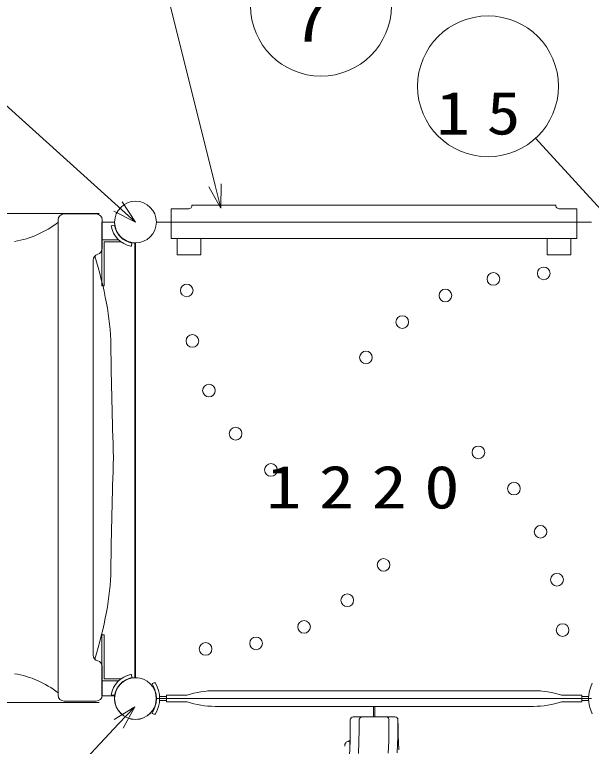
# Model space of a CAD drawing. Units: millimetres on the paper. Extents: x 0 to 420, y -594 to 297.
# Drawn here: x 125.04 to 145.51, y 153.86 to 179.84 of the extents above; entities that cross this region are included whole.
import ezdxf
from ezdxf.enums import TextEntityAlignment as Align

# ---------------------------------------------------------------- set-up
doc = ezdxf.new("R2010")
doc.units = ezdxf.units.MM
doc.layers.add('2D', color=7, linetype='Continuous', lineweight=13)
doc.layers.add('TEXT', color=7, linetype='Continuous', lineweight=13)
doc.styles.add('ＭＳ ゴシック', font='')
doc.styles.get('ＭＳ ゴシック').set_extended_font_data('MS Gothic')

msp = doc.modelspace()

# ---------------------------------------------------------------- linework, layer by layer
at = {"layer": '2D'}
for p, q in [((130.427, 180.725), (132.154, 173.777)), ((123.396, 177.827), (128.712, 173.032)), ((143.526, 175.45), (146.247, 172.474)), ((132.355, 172.968), (132.371, 173.831)), ((131.937, 173.723), (132.355, 172.968)), ((132.154, 173.777), (132.355, 172.968)), ((129.331, 172.474), (128.862, 173.198)), ((131.335, 173.064), (131.33, 173.033)), ((131.335, 173.075), (131.335, 173.064)), ((144.245, 173.075), (131.335, 173.075)), ((144.245, 173.064), (144.245, 173.075)), ((144.248, 173.033), (144.245, 173.064)), ((128.045, 172.778), (124.659, 172.778)), ((128.562, 172.866), (129.331, 172.474)), ((128.712, 173.032), (129.331, 172.474)), ((130.594, 172.949), (130.594, 171.892)), ((131.22, 172.949), (130.594, 172.949)), ((131.251, 172.954), (131.22, 172.949)), ((131.277, 172.963), (131.251, 172.954)), ((131.302, 172.982), (131.277, 172.963)), ((131.319, 173.005), (131.302, 172.982)), ((131.33, 173.033), (131.319, 173.005)), ((144.26, 173.005), (144.248, 173.033)), ((144.278, 172.982), (144.26, 173.005)), ((144.302, 172.963), (144.278, 172.982)), ((144.33, 172.954), (144.302, 172.963)), ((144.36, 172.949), (144.33, 172.954)), ((144.985, 172.949), (144.36, 172.949)), ((144.985, 171.892), (144.985, 172.949)), ((126.584, 172.551), (126.584, 164.114)), ((127.939, 172.762), (126.796, 172.762)), ((128.151, 171.536), (128.151, 172.551)), ((128.137, 172.473), (128.591, 172.473)), ((128.137, 170.358), (128.137, 172.473)), ((128.137, 172.473), (128.591, 172.473)), ((128.137, 170.358), (128.137, 172.473)), ((128.473, 172.344), (128.584, 172.361)), ((128.591, 172.473), (128.591, 172.449)), ((128.591, 172.473), (128.591, 172.449)), ((145.506, 172.474), (130.072, 172.474)), ((128.14, 171.85), (128.722, 171.85)), ((128.14, 170.21), (128.14, 171.85)), ((128.216, 171.774), (128.216, 170.21)), ((128.812, 171.774), (128.216, 171.774)), ((130.594, 171.892), (144.985, 171.892)), ((130.804, 171.315), (130.804, 171.892)), ((131.651, 171.892), (131.651, 171.315)), ((143.937, 171.316), (143.937, 171.892)), ((144.783, 171.892), (144.783, 171.316)), ((129.188, 171.621), (129.17, 171.624)), ((129.19, 171.62), (129.188, 171.621)), ((129.207, 171.729), (129.19, 171.62)), ((129.306, 171.735), (129.307, 156.297)), ((129.306, 171.735), (129.307, 156.297)), ((129.331, 171.733), (129.331, 156.298)), ((129.331, 171.733), (129.331, 156.298)), ((131.651, 171.315), (130.804, 171.315)), ((144.783, 171.316), (143.937, 171.316)), ((127.831, 164.114), (127.831, 171.126)), ((128.216, 170.21), (128.14, 170.21)), ((126.584, 155.677), (126.584, 164.114)), ((127.831, 164.114), (127.831, 157.101)), ((128.137, 155.651), (128.137, 157.869)), ((128.137, 155.651), (128.137, 157.869)), ((128.14, 157.822), (128.14, 156.181)), ((128.216, 157.822), (128.14, 157.822)), ((128.216, 156.257), (128.216, 157.822)), ((128.151, 156.691), (128.151, 155.677)), ((129.188, 156.411), (129.17, 156.408)), ((129.19, 156.412), (129.188, 156.411)), ((129.207, 156.302), (129.19, 156.412)), ((128.14, 156.181), (128.722, 156.181)), ((128.812, 156.257), (128.216, 156.257)), ((129.226, 156.29), (129.177, 156.28)), ((129.226, 156.29), (129.177, 156.28)), ((129.307, 156.297), (129.296, 156.297)), ((129.307, 156.297), (129.296, 156.297)), ((129.928, 156.081), (129.94, 156.092)), ((128.596, 155.651), (128.137, 155.651)), ((128.596, 155.651), (128.137, 155.651)), ((128.473, 155.687), (128.584, 155.671)), ((130.207, 155.632), (130.431, 155.632)), ((130.431, 155.674), (131.163, 155.676)), ((130.431, 155.674), (130.431, 155.441)), ((134.686, 155.836), (132.153, 155.836)), ((143.455, 155.836), (134.686, 155.836)), ((145.166, 155.674), (144.455, 155.674)), ((145.166, 155.674), (145.166, 155.441)), ((145.389, 155.632), (145.166, 155.632)), ((128.045, 155.421), (124.659, 155.421)), ((127.939, 155.465), (126.796, 155.465)), ((145.506, 155.557), (130.072, 155.557)), ((130.073, 155.557), (145.505, 155.557)), ((130.189, 155.557), (130.431, 155.557)), ((130.207, 155.557), (130.431, 155.557)), ((130.207, 155.557), (130.431, 155.557)), ((130.207, 155.482), (130.431, 155.482)), ((130.431, 155.441), (131.163, 155.439)), ((145.166, 155.441), (144.455, 155.441)), ((145.407, 155.557), (145.166, 155.557)), ((145.389, 155.557), (145.166, 155.557)), ((145.389, 155.557), (145.166, 155.557)), ((145.389, 155.482), (145.166, 155.482)), ((129.304, 155.264), (128.57, 154.81)), ((128.733, 154.657), (129.304, 155.264)), ((128.896, 154.504), (129.304, 155.264)), ((134.686, 155.279), (132.153, 155.279)), ((143.455, 155.279), (134.686, 155.279)), ((137.772, 155.279), (137.772, 154.918)), ((137.822, 155.279), (137.822, 154.918)), ((129.928, 155.033), (129.94, 155.023)), ((137.057, 154.907), (137.108, 154.907)), ((137.108, 154.907), (137.283, 154.907)), ((137.277, 154.842), (137.286, 154.86)), ((137.283, 154.907), (137.369, 154.907)), ((137.286, 154.86), (137.3, 154.876)), ((137.3, 154.876), (137.316, 154.889)), ((137.316, 154.889), (137.334, 154.899)), ((137.334, 154.899), (137.354, 154.905)), ((137.354, 154.905), (137.374, 154.907)), ((138.219, 154.907), (137.374, 154.907)), ((138.221, 154.907), (138.241, 154.905)), ((138.226, 154.907), (138.312, 154.907)), ((138.241, 154.905), (138.261, 154.899)), ((138.261, 154.899), (138.28, 154.889)), ((138.28, 154.889), (138.296, 154.876)), ((138.296, 154.876), (138.309, 154.86)), ((138.309, 154.86), (138.319, 154.842)), ((138.312, 154.907), (138.488, 154.907)), ((138.488, 154.907), (138.538, 154.907)), ((123.828, 149.442), (128.733, 154.657)), ((136.95, 154.652), (136.95, 154.665)), ((136.95, 154.629), (136.95, 154.652)), ((136.95, 154.595), (136.95, 154.629)), ((136.95, 154.553), (136.95, 154.595)), ((136.953, 154.801), (136.952, 154.561)), ((137.269, 154.801), (137.267, 154.459)), ((137.268, 154.801), (137.271, 154.822)), ((137.271, 154.822), (137.277, 154.842)), ((138.319, 154.842), (138.325, 154.822)), ((138.323, 154.466), (138.325, 154.801)), ((138.325, 154.822), (138.327, 154.801)), ((138.644, 154.801), (138.638, 154.213)), ((138.643, 154.617), (138.644, 154.644)), ((138.643, 154.58), (138.643, 154.617)), ((138.644, 154.661), (138.644, 154.666)), ((138.644, 154.661), (138.644, 154.666)), ((138.644, 154.644), (138.644, 154.661)), ((138.644, 154.644), (138.644, 154.661)), ((138.644, 154.617), (138.644, 154.644)), ((138.644, 154.58), (138.644, 154.617)), ((138.654, 154.27), (138.645, 154.802)), ((138.646, 154.661), (138.646, 154.667)), ((138.646, 154.645), (138.646, 154.661)), ((138.646, 154.618), (138.646, 154.645)), ((138.647, 154.58), (138.646, 154.618)), ((136.952, 154.561), (136.944, 154.044)), ((136.947, 154.318), (136.948, 154.383)), ((136.948, 154.383), (136.949, 154.445)), ((136.949, 154.502), (136.95, 154.553)), ((136.949, 154.445), (136.949, 154.502)), ((137.267, 154.459), (137.259, 154.025)), ((138.315, 154.037), (138.323, 154.466)), ((138.639, 154.292), (138.64, 154.358)), ((138.64, 154.358), (138.641, 154.421)), ((138.641, 154.421), (138.642, 154.481)), ((138.642, 154.481), (138.643, 154.534)), ((138.643, 154.534), (138.643, 154.58)), ((138.644, 154.534), (138.644, 154.58)), ((138.644, 154.481), (138.644, 154.534)), ((138.644, 154.422), (138.644, 154.481)), ((138.644, 154.358), (138.644, 154.422)), ((138.644, 154.293), (138.644, 154.358)), ((138.647, 154.535), (138.647, 154.58)), ((138.648, 154.481), (138.647, 154.535)), ((138.649, 154.422), (138.648, 154.481)), ((138.65, 154.359), (138.649, 154.422)), ((138.652, 154.293), (138.65, 154.359)), ((136.94, 154.075), (136.927, 154.06)), ((136.945, 154.081), (136.94, 154.075)), ((136.943, 154.063), (136.944, 154.122)), ((136.944, 154.122), (136.945, 154.186)), ((136.945, 154.186), (136.946, 154.252)), ((136.946, 154.252), (136.947, 154.318)), ((138.638, 154.213), (138.621, 153.626)), ((138.634, 154.041), (138.635, 154.098)), ((138.635, 154.098), (138.637, 154.161)), ((138.637, 154.161), (138.638, 154.226)), ((138.638, 154.226), (138.639, 154.292)), ((138.643, 154.226), (138.644, 154.293)), ((138.643, 154.161), (138.643, 154.226)), ((138.643, 154.099), (138.643, 154.161)), ((138.643, 154.042), (138.643, 154.099)), ((138.654, 154.226), (138.652, 154.293)), ((138.677, 153.738), (138.654, 154.27)), ((138.656, 154.161), (138.654, 154.226)), ((138.657, 154.099), (138.656, 154.161)), ((138.659, 154.042), (138.657, 154.099)), ((136.759, 153.905), (136.758, 153.9)), ((136.758, 153.9), (136.758, 153.895)), ((136.758, 153.895), (136.758, 153.889)), ((136.758, 153.889), (136.758, 153.881)), ((136.758, 153.881), (136.758, 153.865)), ((136.758, 153.865), (136.758, 153.862)), ((136.76, 153.912), (136.759, 153.905)), ((136.761, 153.92), (136.76, 153.912)), ((136.764, 153.93), (136.761, 153.92)), ((136.768, 153.942), (136.764, 153.93)), ((136.774, 153.957), (136.768, 153.942)), ((136.784, 153.973), (136.774, 153.957)), ((136.796, 153.989), (136.784, 153.973)), ((136.812, 154.004), (136.796, 153.989)), ((136.832, 154.018), (136.812, 154.004)), ((136.854, 154.028), (136.832, 154.018)), ((136.877, 154.035), (136.854, 154.028)), ((136.891, 154.039), (136.877, 154.035)), ((136.911, 154.048), (136.891, 154.039)), ((136.927, 154.06), (136.911, 154.048)), ((136.944, 154.044), (136.93, 153.539)), ((136.939, 153.9), (136.94, 153.927)), ((136.939, 153.884), (136.939, 153.9)), ((136.939, 153.878), (136.939, 153.884)), ((136.94, 153.927), (136.941, 153.964)), ((136.941, 153.964), (136.942, 154.01)), ((136.942, 154.01), (136.943, 154.063)), ((137.259, 154.025), (137.247, 153.604)), ((138.301, 153.62), (138.315, 154.037)), ((138.63, 153.891), (138.631, 153.915)), ((138.63, 153.879), (138.63, 153.891)), ((138.631, 153.915), (138.632, 153.948)), ((138.632, 153.948), (138.633, 153.991)), ((138.633, 153.991), (138.634, 154.041)), ((138.642, 153.949), (138.643, 153.991)), ((138.642, 153.915), (138.642, 153.949)), ((138.642, 153.892), (138.642, 153.915)), ((138.642, 153.879), (138.642, 153.892)), ((138.643, 153.991), (138.643, 154.042)), ((138.661, 153.992), (138.659, 154.042)), ((138.663, 153.949), (138.661, 153.992)), ((138.665, 153.916), (138.663, 153.949)), ((138.666, 153.893), (138.665, 153.916)), ((138.667, 153.88), (138.666, 153.893))]:
    msp.add_line(p, q, dxfattribs=at)
for centre, radius in [((135.913, 180.156), 2.5), ((141.839, 177.295), 2.5), ((129.331, 172.474), 0.741), ((129.331, 172.474), 0.741), ((143.819, 170.652), 0.225), ((142.03, 170.454), 0.225), ((131.152, 170.046), 0.225), ((140.328, 169.868), 0.225), ((138.795, 168.924), 0.225), ((131.351, 168.257), 0.225), ((137.507, 167.667), 0.225), ((131.936, 166.494), 0.225), ((132.881, 164.962), 0.225), ((141.5, 164.298), 0.225), ((134.138, 163.673), 0.225), ((142.758, 163.01), 0.225), ((143.702, 161.477), 0.225), ((138.132, 160.304), 0.225), ((144.287, 159.775), 0.225), ((136.843, 159.047), 0.225), ((135.311, 158.103), 0.225), ((144.486, 157.986), 0.225), ((133.608, 157.517), 0.225), ((131.819, 157.319), 0.225), ((129.331, 155.557), 0.743), ((129.331, 155.557), 0.741), ((129.331, 155.557), 0.741)]:
    msp.add_circle(centre, radius, dxfattribs=at)
for centre, radius, start, end in [((126.796, 172.551), 0.212, 90, 180), ((127.939, 172.551), 0.212, 0, 90), ((124.485, 175.145), 3.402, 279.4465, 308.1149), ((129.308, 172.454), 0.842, 187.5043, 260.5346), ((129.359, 172.502), 0.788, 190.882, 258.8908), ((129.275, 172.449), 0.685, 180, 226.5325), ((129.275, 172.449), 0.685, 180, 226.5325), ((129.35, 172.528), 0.793, 226.5325, 266.8365), ((129.35, 172.528), 0.793, 226.5325, 266.8365), ((127.939, 171.536), 0.212, 284.1213, 0), ((128.043, 171.126), 0.212, 104.1213, 180), ((111.643, 166.388), 16.965, 10.9158, 16.7324), ((119.88, 167.976), 8.576, 0.7872, 10.9158), ((320.879, 170.738), 192.442, 180.78717, 181.97272), ((320.879, 157.489), 192.442, 178.02728, 179.21283), ((119.88, 160.251), 8.576, 349.0842, 359.2128), ((111.643, 161.839), 16.965, 343.2676, 349.0842), ((128.043, 157.101), 0.212, 180, 255.8787), ((127.939, 156.691), 0.212, 0, 75.8787), ((124.485, 153.082), 3.402, 51.8851, 80.5535), ((129.308, 155.577), 0.842, 99.4654, 172.4957), ((129.359, 155.529), 0.788, 101.1092, 169.118), ((129.315, 155.57), 0.723, 100.9575, 173.5538), ((129.315, 155.57), 0.723, 100.9575, 173.5538), ((129.296, 155.964), 0.333, 90, 102.1687), ((129.296, 155.964), 0.333, 90, 102.1687), ((129.034, 155.557), 1.029, 329.3848, 30.6152), ((130.004, 156.015), 0.1, 77.178, 129.7918), ((130.019, 156.08), 0.0333, 40.2983, 77.178), ((129.131, 155.557), 1.057, 328.9882, 31.0118), ((146.574, 155.557), 1.168, 152.2172, 207.7828), ((126.796, 155.677), 0.212, 180, 270), ((127.939, 155.677), 0.212, 270, 0), ((132.153, 152.695), 3.14, 90, 108.3667), ((143.455, 152.695), 3.14, 71.6333, 90), ((132.153, 158.419), 3.14, 251.6333, 270), ((143.455, 158.419), 3.14, 270, 288.3667), ((130.004, 155.1), 0.1, 230.2082, 282.822), ((130.019, 155.035), 0.0333, 282.822, 319.7017), ((137.057, 154.801), 0.106, 90, 179.8494), ((138.538, 154.801), 0.106, 359.8258, 90), ((138.539, 154.801), 0.106, 0.2984, 90)]:
    msp.add_arc(centre, radius, start, end, dxfattribs=at)

# ---------------------------------------------------------------- texts
at = {"layer": '2D', "style": 'ＭＳ ゴシック', "width": 1.25}
msp.add_text('7', height=1.527, dxfattribs=at).set_placement((134.872, 178.42), align=Align.BOTTOM_LEFT)
at = {"layer": '2D', "insert": (140.003, 175.559), "char_height": 1.527, "attachment_point": 7, "style": 'ＭＳ ゴシック'}
msp.add_mtext('\\T1.5;\\W1.15;15', dxfattribs=at)
at = {"layer": 'TEXT', "insert": (133.97, 162.28), "char_height": 1.527, "attachment_point": 7, "style": 'ＭＳ ゴシック'}
msp.add_mtext('\\T1.5;\\W1.2;1220', dxfattribs=at)

doc.saveas('drawing.dxf')
